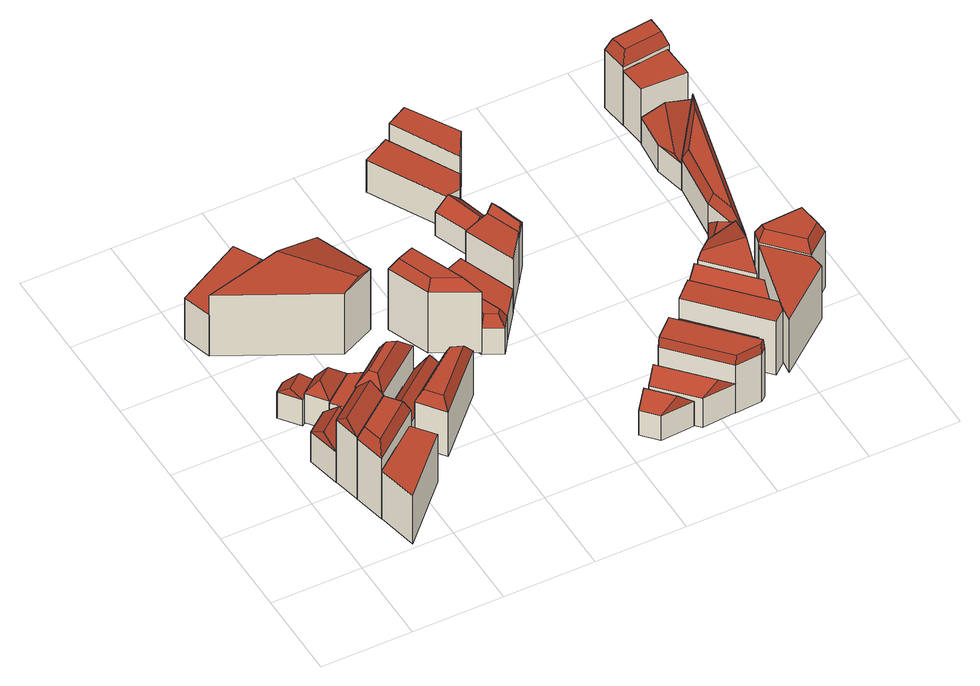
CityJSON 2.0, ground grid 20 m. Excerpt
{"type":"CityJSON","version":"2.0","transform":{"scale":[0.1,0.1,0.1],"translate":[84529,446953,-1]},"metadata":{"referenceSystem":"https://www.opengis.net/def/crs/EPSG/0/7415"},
"CityObjects":{
"building1":{"type":"Building","geometry":[{"type":"Solid","lod":"2","boundaries":[[[[0,1,2,3]],[[2,1,4,5]],[[0,3,6,7]],[[3,2,5,6]],[[1,0,7,4]],[[7,6,8,9]],[[6,5,8]],[[5,4,9,8]],[[4,7,9]]]],"semantics":{"surfaces":[{"type":"GroundSurface"},{"type":"WallSurface"},{"type":"RoofSurface"}],"values":[[0,1,1,1,1,2,2,2,2]]}}]},
"building2":{"type":"Building","geometry":[{"type":"Solid","lod":"2","boundaries":[[[[10,11,12,13]],[[12,11,14,15]],[[10,13,16,17]],[[13,12,15,16]],[[11,10,17,14]],[[17,16,18,19]],[[16,15,18]],[[15,14,19,18]],[[14,17,19]]]],"semantics":{"surfaces":[{"type":"GroundSurface"},{"type":"WallSurface"},{"type":"RoofSurface"}],"values":[[0,1,1,1,1,2,2,2,2]]}}]},
"building3":{"type":"Building","geometry":[{"type":"Solid","lod":"2","boundaries":[[[[20,21,22,23]],[[24,25,26,27]],[[22,21,27,26]],[[20,23,25,24]],[[23,22,26,25]],[[21,20,24,27]]]],"semantics":{"surfaces":[{"type":"GroundSurface"},{"type":"RoofSurface"},{"type":"WallSurface"}],"values":[[0,1,2,2,2,2]]}}]},
"building4":{"type":"Building","geometry":[{"type":"Solid","lod":"2","boundaries":[[[[28,29,30,12]],[[30,29,31,32]],[[28,12,33,34]],[[12,30,32,33]],[[29,28,34,31]],[[31,34,35,36]],[[34,33,37,35]],[[33,32,38,37]],[[32,31,36,38]],[[35,37,38,36]]]],"semantics":{"surfaces":[{"type":"GroundSurface"},{"type":"WallSurface"},{"type":"RoofSurface"}],"values":[[0,1,1,1,1,2,2,2,2,2]]}}]},
"building5":{"type":"Building","geometry":[{"type":"Solid","lod":"2","boundaries":[[[[39,40,41,42]],[[41,40,43,44]],[[39,42,45,46]],[[42,41,44,45]],[[40,39,46,43]],[[46,45,47,48]],[[45,44,47]],[[44,43,48,47]],[[43,46,48]]]],"semantics":{"surfaces":[{"type":"GroundSurface"},{"type":"WallSurface"},{"type":"RoofSurface"}],"values":[[0,1,1,1,1,2,2,2,2]]}}]},
"building6":{"type":"Building","geometry":[{"type":"Solid","lod":"2","boundaries":[[[[49,50,51,52]],[[51,50,53,54]],[[49,52,55,56]],[[52,51,54,55]],[[50,49,56,53]],[[56,55,57,58]],[[55,54,57]],[[54,53,58,57]],[[53,56,58]]]],"semantics":{"surfaces":[{"type":"GroundSurface"},{"type":"WallSurface"},{"type":"RoofSurface"}],"values":[[0,1,1,1,1,2,2,2,2]]}}]},
"building7":{"type":"Building","geometry":[{"type":"Solid","lod":"2","boundaries":[[[[59,60,61,62]],[[63,64,55,65]],[[61,60,65,55]],[[59,62,64,63]],[[62,61,55,64]],[[60,59,63,65]]]],"semantics":{"surfaces":[{"type":"GroundSurface"},{"type":"RoofSurface"},{"type":"WallSurface"}],"values":[[0,1,2,2,2,2]]}}]},
"building8":{"type":"Building","geometry":[{"type":"Solid","lod":"2","boundaries":[[[[66,67,68,69]],[[70,71,72,73]],[[68,67,73,72]],[[66,69,71,70]],[[69,68,72,71]],[[67,66,70,73]]]],"semantics":{"surfaces":[{"type":"GroundSurface"},{"type":"RoofSurface"},{"type":"WallSurface"}],"values":[[0,1,2,2,2,2]]}}]},
"building9":{"type":"Building","geometry":[{"type":"Solid","lod":"2","boundaries":[[[[74,75,76,77]],[[76,75,78,79]],[[74,77,80,81]],[[77,76,79,80]],[[75,74,81,78]],[[78,81,82,83]],[[81,80,84,82]],[[80,79,85,84]],[[79,78,83,85]],[[82,84,85,83]]]],"semantics":{"surfaces":[{"type":"GroundSurface"},{"type":"WallSurface"},{"type":"RoofSurface"}],"values":[[0,1,1,1,1,2,2,2,2,2]]}}]},
"building10":{"type":"Building","geometry":[{"type":"Solid","lod":"2","boundaries":[[[[86,87,88,89]],[[89,88,90,91]],[[87,86,92,93]],[[88,87,93,90]],[[86,89,91,92]],[[92,91,94]],[[91,90,95,94]],[[90,93,95]],[[93,92,94,95]]]],"semantics":{"surfaces":[{"type":"GroundSurface"},{"type":"WallSurface"},{"type":"RoofSurface"}],"values":[[0,1,1,1,1,2,2,2,2]]}}]},
"building11":{"type":"Building","geometry":[{"type":"Solid","lod":"2","boundaries":[[[[96,97,77,98]],[[77,97,99,100]],[[96,98,101,102]],[[98,77,100,101]],[[97,96,102,99]],[[102,101,103,104]],[[101,100,103]],[[100,99,104,103]],[[99,102,104]]]],"semantics":{"surfaces":[{"type":"GroundSurface"},{"type":"WallSurface"},{"type":"RoofSurface"}],"values":[[0,1,1,1,1,2,2,2,2]]}}]},
"building12":{"type":"Building","geometry":[{"type":"Solid","lod":"2","boundaries":[[[[105,106,107,108]],[[107,106,109,110]],[[105,108,111,112]],[[108,107,110,111]],[[106,105,112,109]],[[109,112,113,114]],[[112,111,115,113]],[[111,110,116,115]],[[110,109,114,116]],[[113,115,116,114]]]],"semantics":{"surfaces":[{"type":"GroundSurface"},{"type":"WallSurface"},{"type":"RoofSurface"}],"values":[[0,1,1,1,1,2,2,2,2,2]]}}]},
"building13":{"type":"Building","geometry":[{"type":"Solid","lod":"2","boundaries":[[[[117,118,119,120]],[[120,119,121,122]],[[118,117,123,124]],[[119,118,124,121]],[[117,120,122,123]],[[124,123,125,126]],[[123,122,127,125]],[[122,121,128,127]],[[121,124,126,128]],[[125,127,128,126]]]],"semantics":{"surfaces":[{"type":"GroundSurface"},{"type":"WallSurface"},{"type":"RoofSurface"}],"values":[[0,1,1,1,1,2,2,2,2,2]]}}]},
"building14":{"type":"Building","geometry":[{"type":"Solid","lod":"2","boundaries":[[[[129,130,131,132,133]],[[132,131,134,135]],[[129,133,136,137]],[[131,130,138,134]],[[133,132,135,136]],[[130,129,137,138]],[[138,137,139,140]],[[137,136,141,139]],[[136,135,142,141]],[[135,134,143,142]],[[134,138,140,143]],[[139,141,142,143,140]]]],"semantics":{"surfaces":[{"type":"GroundSurface"},{"type":"WallSurface"},{"type":"RoofSurface"}],"values":[[0,1,1,1,1,1,2,2,2,2,2,2]]}}]},
"building15":{"type":"Building","geometry":[{"type":"Solid","lod":"2","boundaries":[[[[144,145,146,147]],[[148,149,150,151]],[[146,145,151,150]],[[144,147,149,148]],[[147,146,150,149]],[[145,144,148,151]]]],"semantics":{"surfaces":[{"type":"GroundSurface"},{"type":"RoofSurface"},{"type":"WallSurface"}],"values":[[0,1,2,2,2,2]]}}]},
"building16":{"type":"Building","geometry":[{"type":"Solid","lod":"2","boundaries":[[[[152,153,154,155]],[[154,153,156,157]],[[152,155,158,159]],[[155,154,157,158]],[[153,152,159,156]],[[159,158,160,161]],[[158,157,160]],[[157,156,161,160]],[[156,159,161]]]],"semantics":{"surfaces":[{"type":"GroundSurface"},{"type":"WallSurface"},{"type":"RoofSurface"}],"values":[[0,1,1,1,1,2,2,2,2]]}}]},
"building17":{"type":"Building","geometry":[{"type":"Solid","lod":"2","boundaries":[[[[162,163,164,165]],[[166,167,168,169]],[[164,163,169,168]],[[162,165,167,166]],[[165,164,168,167]],[[163,162,166,169]]]],"semantics":{"surfaces":[{"type":"GroundSurface"},{"type":"RoofSurface"},{"type":"WallSurface"}],"values":[[0,1,2,2,2,2]]}}]},
"building18":{"type":"Building","geometry":[{"type":"Solid","lod":"2","boundaries":[[[[170,171,172,173]],[[172,171,174,175]],[[170,173,176,177]],[[173,172,175,176]],[[171,170,177,174]],[[177,176,178,179]],[[176,175,178]],[[175,174,179,178]],[[174,177,179]]]],"semantics":{"surfaces":[{"type":"GroundSurface"},{"type":"WallSurface"},{"type":"RoofSurface"}],"values":[[0,1,1,1,1,2,2,2,2]]}}]},
"building19":{"type":"Building","geometry":[{"type":"Solid","lod":"2","boundaries":[[[[180,181,182,183]],[[182,181,184,185]],[[180,183,186,187]],[[183,182,185,186]],[[181,180,187,184]],[[187,186,188]],[[186,185,189,188]],[[185,184,189]],[[184,187,188,189]]]],"semantics":{"surfaces":[{"type":"GroundSurface"},{"type":"WallSurface"},{"type":"RoofSurface"}],"values":[[0,1,1,1,1,2,2,2,2]]}}]},
"building20":{"type":"Building","geometry":[{"type":"Solid","lod":"2","boundaries":[[[[190,191,192,193]],[[192,191,194,195]],[[190,193,196,197]],[[193,192,195,196]],[[191,190,197,194]],[[197,196,198]],[[196,195,199,198]],[[195,194,199]],[[194,197,198,199]]]],"semantics":{"surfaces":[{"type":"GroundSurface"},{"type":"WallSurface"},{"type":"RoofSurface"}],"values":[[0,1,1,1,1,2,2,2,2]]}}]},
"building21":{"type":"Building","geometry":[{"type":"Solid","lod":"2","boundaries":[[[[200,201,202,203,204]],[[205,206,207,208,209]],[[202,201,209,208]],[[204,203,207,206]],[[201,200,205,209]],[[203,202,208,207]],[[200,204,206,205]]]],"semantics":{"surfaces":[{"type":"GroundSurface"},{"type":"RoofSurface"},{"type":"WallSurface"}],"values":[[0,1,2,2,2,2,2]]}}]},
"building22":{"type":"Building","geometry":[{"type":"Solid","lod":"2","boundaries":[[[[171,210,211,212,213]],[[212,211,214,215]],[[171,213,216,217]],[[211,210,218,214]],[[213,212,215,216]],[[210,171,217,218]],[[218,217,219,220]],[[217,216,221,219]],[[216,215,222,221]],[[215,214,223,222]],[[214,218,220,223]],[[219,221,222,223,220]]]],"semantics":{"surfaces":[{"type":"GroundSurface"},{"type":"WallSurface"},{"type":"RoofSurface"}],"values":[[0,1,1,1,1,1,2,2,2,2,2,2]]}}]},
"building23":{"type":"Building","geometry":[{"type":"Solid","lod":"2","boundaries":[[[[224,225,226,202]],[[227,228,229,230]],[[202,226,229,228]],[[225,224,227,230]],[[226,225,230,229]],[[224,202,228,227]]]],"semantics":{"surfaces":[{"type":"GroundSurface"},{"type":"RoofSurface"},{"type":"WallSurface"}],"values":[[0,1,2,2,2,2]]}}]},
"building24":{"type":"Building","geometry":[{"type":"Solid","lod":"2","boundaries":[[[[231,232,233,234]],[[233,232,235,236]],[[231,234,237,238]],[[234,233,236,237]],[[232,231,238,235]],[[238,237,239,240]],[[237,236,239]],[[236,235,240,239]],[[235,238,240]]]],"semantics":{"surfaces":[{"type":"GroundSurface"},{"type":"WallSurface"},{"type":"RoofSurface"}],"values":[[0,1,1,1,1,2,2,2,2]]}}]},
"building25":{"type":"Building","geometry":[{"type":"Solid","lod":"2","boundaries":[[[[241,242,243,244,245]],[[246,247,248,249,250]],[[244,243,249,248]],[[241,245,247,246]],[[243,242,250,249]],[[245,244,248,247]],[[242,241,246,250]]]],"semantics":{"surfaces":[{"type":"GroundSurface"},{"type":"RoofSurface"},{"type":"WallSurface"}],"values":[[0,1,2,2,2,2,2]]}}]},
"building26":{"type":"Building","geometry":[{"type":"Solid","lod":"2","boundaries":[[[[251,252,253,254]],[[253,252,255,256]],[[251,254,257,258]],[[254,253,256,257]],[[252,251,258,255]],[[258,257,259,260]],[[257,256,259]],[[256,255,260,259]],[[255,258,260]]]],"semantics":{"surfaces":[{"type":"GroundSurface"},{"type":"WallSurface"},{"type":"RoofSurface"}],"values":[[0,1,1,1,1,2,2,2,2]]}}]},
"building27":{"type":"Building","geometry":[{"type":"Solid","lod":"2","boundaries":[[[[261,262,263,264]],[[263,262,265,266]],[[261,264,267,268]],[[264,263,266,267]],[[262,261,268,265]],[[268,267,269,270]],[[267,266,269]],[[266,265,270,269]],[[265,268,270]]]],"semantics":{"surfaces":[{"type":"GroundSurface"},{"type":"WallSurface"},{"type":"RoofSurface"}],"values":[[0,1,1,1,1,2,2,2,2]]}}]},
"building28":{"type":"Building","geometry":[{"type":"Solid","lod":"2","boundaries":[[[[271,272,273,274,275]],[[276,277,278,279,280]],[[274,273,279,278]],[[271,275,277,276]],[[273,272,280,279]],[[275,274,278,277]],[[272,271,276,280]]]],"semantics":{"surfaces":[{"type":"GroundSurface"},{"type":"RoofSurface"},{"type":"WallSurface"}],"values":[[0,1,2,2,2,2,2]]}}]},
"building29":{"type":"Building","geometry":[{"type":"Solid","lod":"2","boundaries":[[[[281,282,283,284]],[[283,282,285,286]],[[281,284,287,288]],[[284,283,286,287]],[[282,281,288,285]],[[288,287,289]],[[287,286,290,289]],[[286,285,290]],[[285,288,289,290]]]],"semantics":{"surfaces":[{"type":"GroundSurface"},{"type":"WallSurface"},{"type":"RoofSurface"}],"values":[[0,1,1,1,1,2,2,2,2]]}}]},
"building30":{"type":"Building","geometry":[{"type":"Solid","lod":"2","boundaries":[[[[291,292,293,294,295]],[[294,293,296,297]],[[291,295,298,299]],[[293,292,300,296]],[[295,294,297,298]],[[292,291,299,300]],[[300,299,301,302]],[[299,298,303,301]],[[298,297,304,303]],[[297,296,305,304]],[[296,300,302,305]],[[301,303,304,305,302]]]],"semantics":{"surfaces":[{"type":"GroundSurface"},{"type":"WallSurface"},{"type":"RoofSurface"}],"values":[[0,1,1,1,1,1,2,2,2,2,2,2]]}}]},
"building31":{"type":"Building","geometry":[{"type":"Solid","lod":"2","boundaries":[[[[306,307,308,309]],[[308,307,310,311]],[[306,309,312,313]],[[309,308,311,312]],[[307,306,313,310]],[[310,313,314,315]],[[313,312,316,314]],[[312,311,317,316]],[[311,310,315,317]],[[314,316,317,315]]]],"semantics":{"surfaces":[{"type":"GroundSurface"},{"type":"WallSurface"},{"type":"RoofSurface"}],"values":[[0,1,1,1,1,2,2,2,2,2]]}}]},
"building32":{"type":"Building","geometry":[{"type":"Solid","lod":"2","boundaries":[[[[318,319,320,321]],[[320,319,322,323]],[[318,321,324,325]],[[321,320,323,324]],[[319,318,325,322]],[[325,324,326]],[[324,323,327,326]],[[323,322,327]],[[322,325,326,327]]]],"semantics":{"surfaces":[{"type":"GroundSurface"},{"type":"WallSurface"},{"type":"RoofSurface"}],"values":[[0,1,1,1,1,2,2,2,2]]}}]},
"building33":{"type":"Building","geometry":[{"type":"Solid","lod":"2","boundaries":[[[[328,329,330,331]],[[332,333,334,335]],[[330,329,335,334]],[[328,331,333,332]],[[331,330,334,333]],[[329,328,332,335]]]],"semantics":{"surfaces":[{"type":"GroundSurface"},{"type":"RoofSurface"},{"type":"WallSurface"}],"values":[[0,1,2,2,2,2]]}}]},
"building34":{"type":"Building","geometry":[{"type":"Solid","lod":"2","boundaries":[[[[336,337,338,339]],[[338,337,340,341]],[[336,339,342,343]],[[339,338,341,342]],[[337,336,343,340]],[[340,343,344,345]],[[343,342,346,344]],[[342,341,347,346]],[[341,340,345,347]],[[344,346,347,345]]]],"semantics":{"surfaces":[{"type":"GroundSurface"},{"type":"WallSurface"},{"type":"RoofSurface"}],"values":[[0,1,1,1,1,2,2,2,2,2]]}}]}
},
"vertices":[
[100,336,13],[141,283,13],[68,227,13],[53,300,13],[141,283,93],[68,227,93],[53,300,93],[100,336,93],[61,263,121],[121,310,121],
[147,288,14],[181,243,14],[81,166,14],[68,227,14],[181,243,180],[81,166,180],[68,227,180],[147,288,180],[75,196,209],[164,265,209],
[115,6,15],[96,96,15],[202,179,15],[239,132,15],[115,6,143],[239,132,143],[202,179,143],[96,96,143],
[171,235,14],[210,185,14],[96,96,14],[210,185,175],[96,96,175],[81,166,175],[171,235,175],[169,218,205],[193,187,205],[95,161,205],[104,117,205],
[86,392,14],[53,435,14],[76,453,14],[133,428,14],[53,435,84],[76,453,84],[133,428,84],[86,392,84],[105,441,105],[70,413,105],
[124,353,18],[91,396,18],[133,428,18],[190,404,18],[91,396,96],[133,428,96],[190,404,96],[124,353,96],[149,406,130],[119,383,130],
[154,308,16],[121,350,16],[190,404,16],[247,380,16],[154,308,96],[247,380,96],[121,350,96],
[21,647,14],[3,711,14],[152,790,14],[183,733,14],[21,647,124],[183,733,124],[152,790,124],[3,711,124],
[191,265,17],[156,310,17],[247,380,17],[307,354,17],[156,310,158],[247,380,158],[307,354,158],[191,265,158],[195,291,192],[183,306,192],[270,350,192],[250,358,192],
[251,526,15],[21,647,15],[279,687,15],[327,561,15],[279,687,177],[327,561,177],[251,526,177],[21,647,177],[293,546,186],[183,670,200],
[218,217,17],[185,260,17],[364,330,17],[185,260,93],[307,354,93],[364,330,93],[218,217,93],[336,342,130],[202,238,130],
[290,184,15],[247,240,15],[364,330,15],[413,309,15],[247,240,133],[364,330,133],[413,309,133],[290,184,133],[291,204,161],[265,237,161],[390,305,161],[366,315,161],
[357,545,15],[420,569,15],[484,403,15],[393,451,15],[484,403,177],[393,451,177],[357,545,177],[420,569,177],[375,537,203],[412,551,203],[404,461,203],[458,433,203],
[424,558,10],[478,579,10],[543,409,10],[523,382,10],[484,403,10],[543,409,79],[523,382,79],[484,403,79],[424,558,79],[478,579,79],[442,550,105],[469,561,105],[495,413,105],[519,400,105],[527,411,105],
[480,572,11],[544,597,11],[591,474,11],[543,409,11],[480,572,73],[543,409,73],[591,474,73],[544,597,73],
[640,62,12],[683,101,12],[745,33,12],[671,28,12],[683,101,78],[745,33,78],[671,28,78],[640,62,78],[708,30,112],[661,81,112],
[549,585,16],[608,607,16],[636,534,16],[591,474,16],[549,585,155],[591,474,155],[636,534,155],[608,607,155],
[683,101,13],[726,141,13],[832,26,13],[757,21,13],[726,141,90],[832,26,90],[757,21,90],[683,101,90],[794,23,121],[704,121,121],
[594,643,13],[561,729,13],[620,738,13],[642,661,13],[561,729,77],[620,738,77],[642,661,77],[594,643,77],[618,653,103],[591,733,106],
[636,534,14],[605,616,14],[650,633,14],[667,576,14],[605,616,129],[650,633,129],[667,576,129],[636,534,129],[651,555,155],[627,624,159],
[502,896,15],[561,927,15],[641,776,15],[620,738,15],[588,734,15],[502,896,101],[588,734,101],[620,738,101],[641,776,101],[561,927,101],
[770,181,13],[902,38,13],[891,29,13],[832,25,13],[902,38,140],[891,29,140],[832,25,140],[726,141,140],[770,181,140],[728,141,166],[770,180,166],[833,26,166],[890,30,166],[900,39,166],
[565,920,15],[612,945,15],[676,835,15],[565,920,148],[641,776,148],[676,835,148],[612,945,148],
[770,181,14],[817,224,14],[926,105,14],[877,65,14],[817,224,103],[926,105,103],[877,65,103],[770,181,103],[896,91,127],[799,197,127],
[817,224,13],[856,261,13],[982,124,13],[976,100,13],[950,79,13],[817,224,156],[950,79,156],[976,100,156],[982,124,156],[856,261,156],
[856,261,15],[901,302,15],[988,207,15],[971,136,15],[901,302,137],[988,207,137],[971,136,137],[856,261,137],[977,175,173],[881,279,173],
[901,302,16],[945,342,16],[1017,362,16],[982,215,16],[945,342,153],[1017,362,153],[982,215,153],[901,302,153],[1000,290,179],[915,314,161],
[1020,276,20],[1093,197,20],[1097,165,20],[972,67,20],[976,100,20],[1020,276,162],[976,100,162],[972,67,162],[1097,165,162],[1093,197,162],
[1041,368,15],[945,342,15],[993,427,15],[1035,404,15],[945,342,102],[993,427,102],[1035,404,102],[1041,368,102],[1027,385,125],[992,389,140],
[1093,197,18],[1020,276,18],[1027,304,18],[1137,310,18],[1146,241,18],[1027,304,167],[1137,310,167],[1146,241,167],[1093,197,167],[1020,276,167],[1094,215,193],[1034,280,193],[1132,246,193],[1126,297,193],[1037,292,193],
[1043,369,14],[1021,478,14],[1036,611,14],[1140,757,14],[1021,478,96],[1036,611,96],[1140,757,96],[1043,369,96],[1044,423,121],[1033,478,121],[1113,698,121],[1048,606,121],
[1140,757,12],[1036,611,12],[1021,679,12],[1029,760,12],[1036,611,83],[1021,679,83],[1029,760,83],[1140,757,83],[1077,752,108],[1033,634,92],
[1129,757,15],[1029,760,15],[1022,820,15],[1125,832,15],[1129,757,160],[1125,832,160],[1022,820,160],[1029,760,160],
[1022,820,14],[1015,880,14],[1126,892,14],[1130,832,14],[1015,880,169],[1126,892,169],[1130,832,169],[1022,820,169],[1032,832,202],[1027,870,202],[1118,842,202],[1116,880,202]
]}
